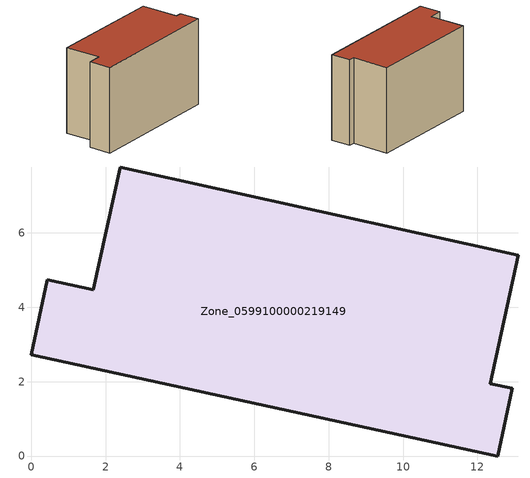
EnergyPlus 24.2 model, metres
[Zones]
Zone_0599100000219149
 floor ground (C_G): 12.54,0 0,2.72 0.44,4.74 1.67,4.47 2.39,7.77 13.1,5.4 12.34,1.94 12.93,1.82 z0
 wall outside (C_F): 1.67,4.47 0.44,4.74 0,2.72 12.54,0 12.93,1.82 12.34,1.94 13.1,5.4 2.39,7.77 1.67,4.47 z0:7.99
 roof outside (C_R): 12.93,1.82 12.34,1.94 13.1,5.4 2.39,7.77 1.67,4.47 0.44,4.74 0,2.72 12.54,0 z7.99
[BUILDING]
Pand.0599100000219149: North Axis=0; Terrain=City; Loads Convergence Tolerance Value=0.04; Temperature Convergence Tolerance Value=0.4; Solar Distribution=FullExterior; Maximum Number of Warmup Days=25; Minimum Number of Warmup Days=1
[Site:Location]
Rotterdam.The.Hague.AP_ZH_NLD Design_Conditions: Latitude=51.96; Longitude=4.45; Time Zone=1; Elevation=-4.5
[SITE:GROUNDTEMPERATURE:BUILDINGSURFACE]
18, 18, 18, 18, 18, 18, 18, 18, 18, 18, 18, 18
[MATERIAL] Thermal Absorptance=0.9; Solar Absorptance=0.7; Visible Absorptance=0.7
Name | Roughness | Thickness | Conductivity | Density | Specific Heat
G.TI.1975-1991 | MediumSmooth | 0.15 | 0.288461 | 540 | 1210
F.TI.1975-1991 | Rough | 0.3 | 0.230769 | 1920 | 840
R.TI.1975-1991 | MediumRough | 0.2 | 0.153846 | 1500 | 1000
[CONSTRUCTION]
C_G: G.TI.1975-1991
C_F: F.TI.1975-1991
C_R: R.TI.1975-1991
[ZONE]
Zone_0599100000219149: Type=1; Multiplier=1; Ceiling Height=Autocalculate; Volume=Autocalculate; Floor Area=autocalculate; Part of Total Floor Area=Yes
[ZONEINFILTRATION:DESIGNFLOWRATE]
Infil_Zone_0599100000219149: Zone or ZoneList or Space or SpaceList=Zone_0599100000219149; Schedule=AlwaysOn; Design Flow Rate Calculation Method=Flow/Area; Flow Rate per Floor Area=0.003; Constant Term Coefficient=1; Temperature Term Coefficient=0; Velocity Term Coefficient=0; Velocity Squared Term Coefficient=0
[HVACTEMPLATE:ZONE:IDEALLOADSAIRSYSTEM]
Zone_0599100000219149: Maximum Heating Supply Air Temperature=50; Minimum Cooling Supply Air Temperature=13; Maximum Heating Supply Air Humidity Ratio=0.0156; Minimum Cooling Supply Air Humidity Ratio=0.0077; Heating Limit=NoLimit; Cooling Limit=NoLimit; Dehumidification Control Type=ConstantSensibleHeatRatio; Cooling Sensible Heat Ratio=0.7; Dehumidification Setpoint=60; Humidification Control Type=None; Humidification Setpoint=30; Outdoor Air Method=None; Outdoor Air Flow Rate per Person=0.00944; Outdoor Air Flow Rate per Zone Floor Area=0; Outdoor Air Flow Rate per Zone=0; Demand Controlled Ventilation Type=None; Outdoor Air Economizer Type=NoEconomizer; Heat Recovery Type=None; Sensible Heat Recovery Effectiveness=0.7; Latent Heat Recovery Effectiveness=0.65
[ZONECONTROL:THERMOSTAT]
ThermostatControl_Zone_0599100000219149: Zone or ZoneList=Zone_0599100000219149; Control Type Schedule=DualSetpointControlType; Control 1=Thermostat_Zone_0599100000219149; Temperature Difference Between Cutout And Setpoint=0
[THERMOSTATSETPOINT:DUALSETPOINT]
Thermostat_Zone_0599100000219149: Heating Setpoint Temperature Schedule=HeatingSetpoint_Zone_0599100000219149; Cooling Setpoint Temperature Schedule=CoolingSetpoint_Zone_0599100000219149
[SCHEDULE:COMPACT]
HeatingSetpoint_Zone_0599100000219149: Through: 12/31, For: AllDays, Until: 24:00, 21
CoolingSetpoint_Zone_0599100000219149: Through: 12/31, For: AllDays, Until: 24:00, 24
DualSetpointControlType: Through: 12/31, For: AllDays, Until: 24:00, 4
AlwaysOn: Through: 12/31, For: AllDays, Until: 24:00, 1
